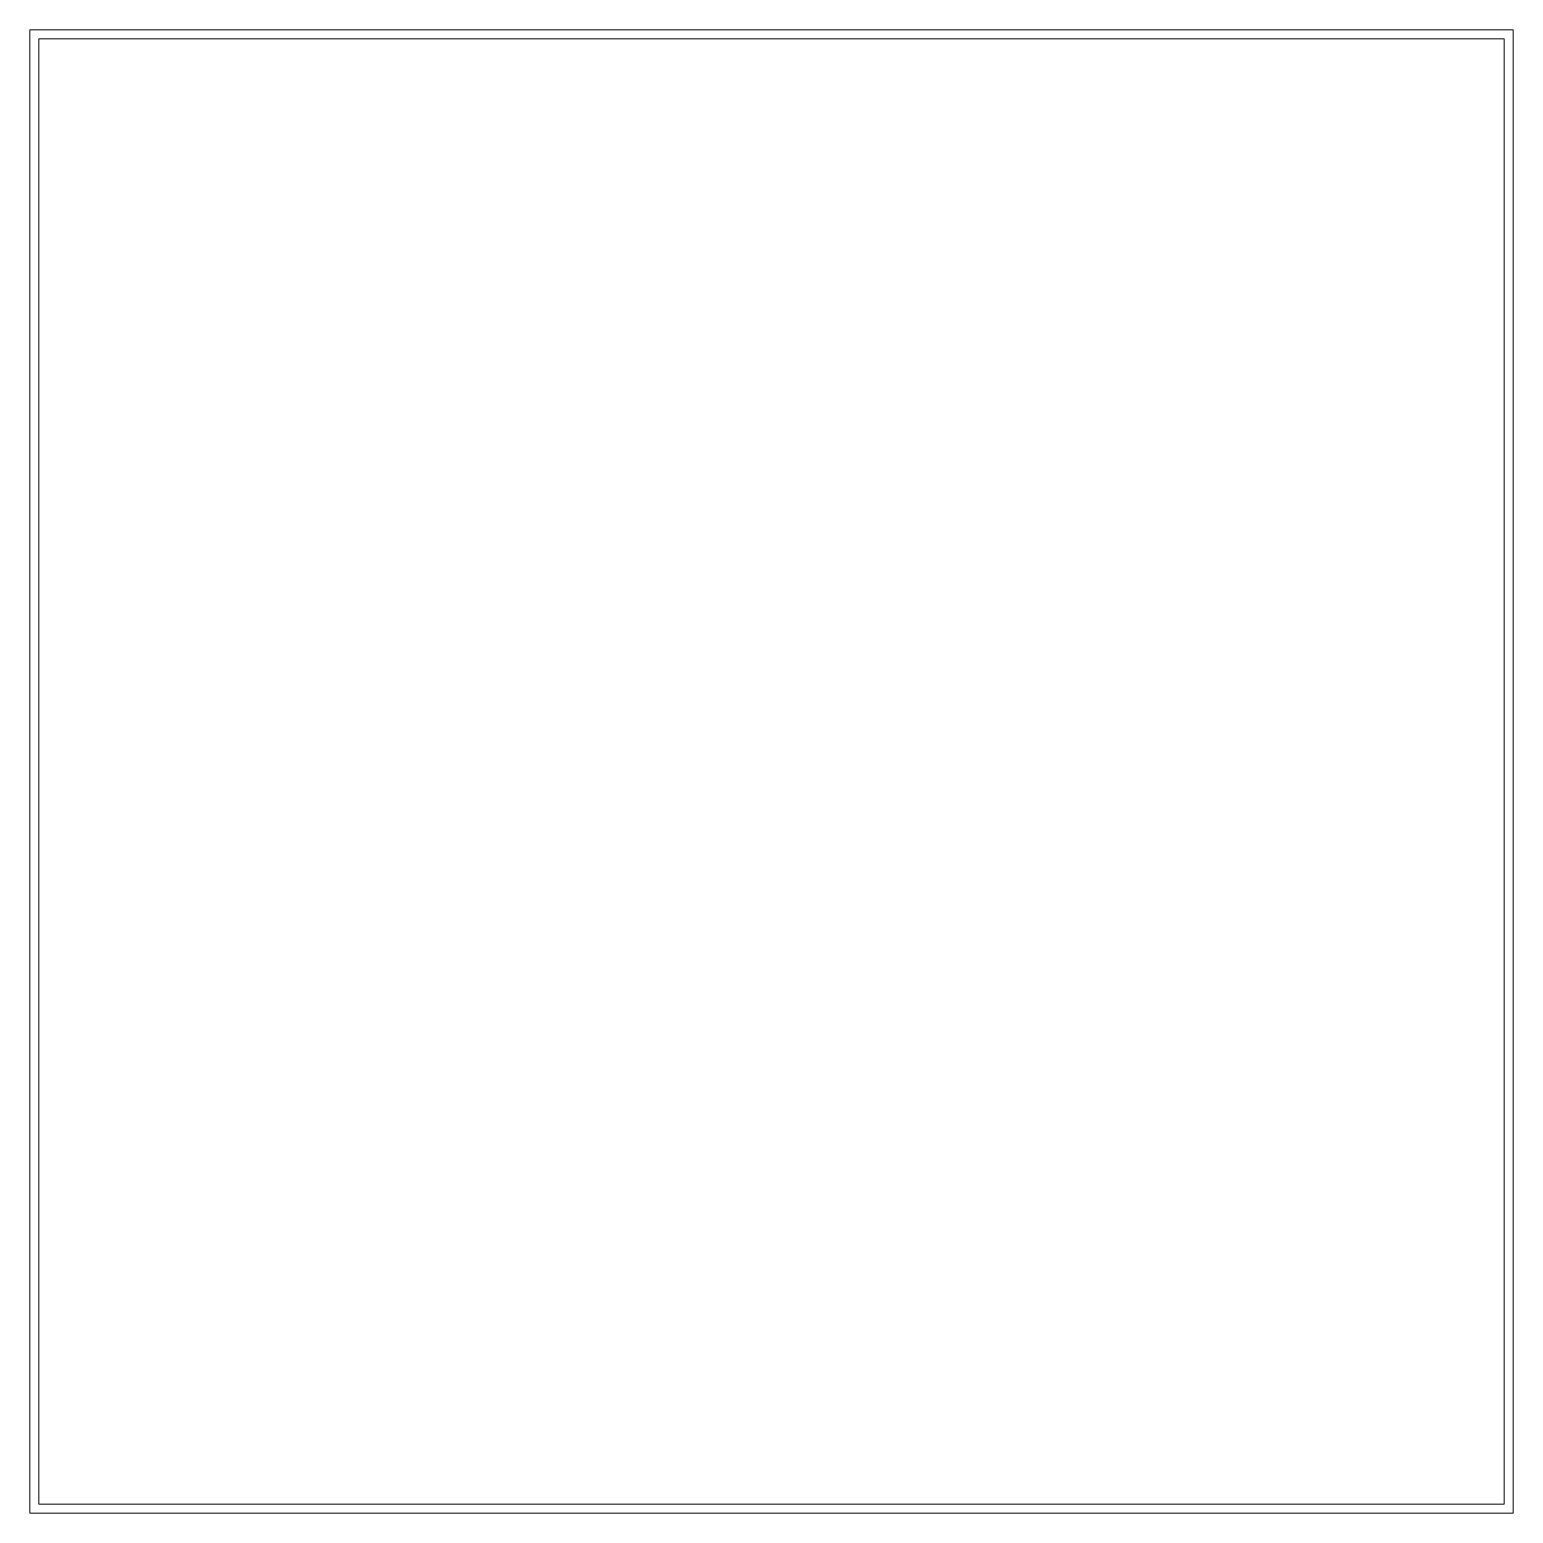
# Model space of a CAD drawing. Header units: millimetres. Extents: x -5 to 795, y -5 to 795.
import ezdxf

# ---------------------------------------------------------------- set-up
doc = ezdxf.new("R2010")
doc.units = ezdxf.units.MM
doc.layers.get('0').update_dxf_attribs({"lineweight": 0, "true_color": 0xf6921e})

msp = doc.modelspace()

# ---------------------------------------------------------------- linework, layer by layer
at = {"lineweight": 0}
for points in [[(-5, -5), (795, -5), (795, 795), (-5, 795)], [(0, 0), (790, 0), (790, 790), (0, 790)]]:
    msp.add_lwpolyline(points, close=True, dxfattribs=at)

doc.saveas('drawing.dxf')
